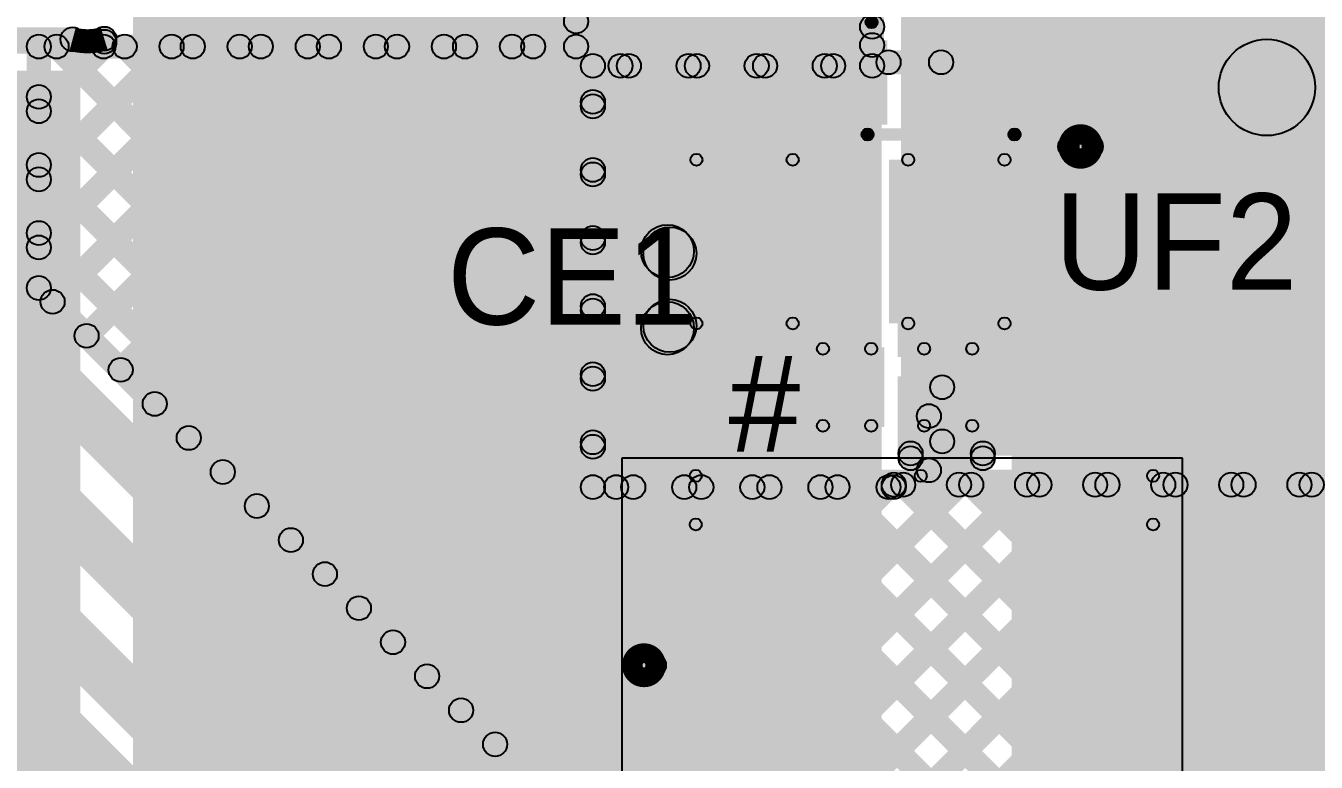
# Model space of a CAD drawing. Header units: millimetres. Extents: x -0.08 to 3.07, y -0.08 to 2.73.
# Drawn here: x 1.48 to 2.016, y 1.147 to 1.453 of the extents above; entities that cross this region are included whole.
import ezdxf

# ---------------------------------------------------------------- set-up
doc = ezdxf.new("R2010")
doc.units = ezdxf.units.MM
doc.header["$MEASUREMENT"] = 0
for name, color, linetype in [('BottomLayer', 5, 'Continuous'), ('BottomPaste', 16, 'Continuous'), ('BottomSolder', 6, 'Continuous'), ('TopLayer', 1, 'Continuous'), ('TopOverlay', 2, 'Continuous'), ('TopPaste', 8, 'Continuous'), ('TopSolder', 216, 'Continuous'), ('ViaHoleLayer', 16, 'Continuous')]:
    doc.layers.add(name, color=color, linetype=linetype)

# ---------------------------------------------------------------- blocks, each defined once
blk = doc.blocks.new('SOT23_5_11')
at = {"layer": 'TopLayer'}
for points in [[(-0.02921, 0.05287), (-0.02921, 0.02587), (-0.06921, 0.02587), (-0.06921, 0.05287)], [(0.06921, 0.05287), (0.06921, 0.02587), (0.02921, 0.02587), (0.02921, 0.05287)], [(-0.02921, 0.0135), (-0.02921, -0.0135), (-0.06921, -0.0135), (-0.06921, 0.0135)], [(-0.02921, -0.02587), (-0.02921, -0.05287), (-0.06921, -0.05287), (-0.06921, -0.02587)], [(0.06921, -0.02587), (0.06921, -0.05287), (0.02921, -0.05287), (0.02921, -0.02587)]]:
    blk.add_hatch(color=1, dxfattribs=at).paths.add_polyline_path(points)
at = {"layer": 'TopOverlay'}
h = blk.add_hatch(color=2, dxfattribs=at)
edge = h.paths.add_edge_path()
edge.add_arc((-0.05924, 0.066), 0.005, 0, 360)
h = blk.add_hatch(color=2, dxfattribs=at)
edge = h.paths.add_edge_path()
edge.add_arc((-0.05076, 0.066), 0.005, 0, 360)
h = blk.add_hatch(color=2, dxfattribs=at)
edge = h.paths.add_edge_path()
edge.add_arc((-0.02756, 0.06102), 0.0025, 0, 360)
for points in [[(0.03346, 0.06352), (0.03346, 0.05852), (-0.02756, 0.05852), (-0.02756, 0.06352)], [(0.02929, 0.01437), (0.03429, 0.01437), (0.03429, -0.01319), (0.02929, -0.01319)], [(0.03346, -0.05852), (0.03346, -0.06352), (-0.03346, -0.06352), (-0.03346, -0.05852)]]:
    blk.add_hatch(color=2, dxfattribs=at).paths.add_polyline_path(points)
h = blk.add_hatch(color=2, dxfattribs=at)
edge = h.paths.add_edge_path()
edge.add_arc((0.03346, 0.06102), 0.0025, 0, 360)
h = blk.add_hatch(color=2, dxfattribs=at)
edge = h.paths.add_edge_path()
edge.add_arc((0.03179, 0.01437), 0.0025, 0, 360)
h = blk.add_hatch(color=2, dxfattribs=at)
edge = h.paths.add_edge_path()
edge.add_arc((0.03179, -0.01319), 0.0025, 0, 360)
h = blk.add_hatch(color=2, dxfattribs=at)
edge = h.paths.add_edge_path()
edge.add_arc((-0.03346, -0.06102), 0.0025, 0, 360)
h = blk.add_hatch(color=2, dxfattribs=at)
edge = h.paths.add_edge_path()
edge.add_arc((0.03346, -0.06102), 0.0025, 0, 360)
at = {"layer": 'TopPaste'}
for points in [[(-0.02921, 0.05287), (-0.02921, 0.02587), (-0.06921, 0.02587), (-0.06921, 0.05287)], [(0.06921, 0.05287), (0.06921, 0.02587), (0.02921, 0.02587), (0.02921, 0.05287)], [(-0.02921, 0.0135), (-0.02921, -0.0135), (-0.06921, -0.0135), (-0.06921, 0.0135)], [(-0.02921, -0.02587), (-0.02921, -0.05287), (-0.06921, -0.05287), (-0.06921, -0.02587)], [(0.06921, -0.02587), (0.06921, -0.05287), (0.02921, -0.05287), (0.02921, -0.02587)]]:
    blk.add_hatch(color=8, dxfattribs=at).paths.add_polyline_path(points)
at = {"layer": 'TopSolder'}
for points in [[(-0.02521, 0.05687), (-0.02521, 0.02187), (-0.07321, 0.02187), (-0.07321, 0.05687)], [(0.07321, 0.05687), (0.07321, 0.02187), (0.02521, 0.02187), (0.02521, 0.05687)], [(-0.02521, 0.0175), (-0.02521, -0.0175), (-0.07321, -0.0175), (-0.07321, 0.0175)], [(-0.02521, -0.02187), (-0.02521, -0.05687), (-0.07321, -0.05687), (-0.07321, -0.02187)], [(0.07321, -0.02187), (0.07321, -0.05687), (0.02521, -0.05687), (0.02521, -0.02187)]]:
    blk.add_hatch(color=216, dxfattribs=at).paths.add_polyline_path(points)
at = {"layer": 'TopOverlay', "const_width": 0.01}
blk.add_lwpolyline([(-0.05076, 0.066, 1), (-0.05924, 0.066, 1)], format="xyb", close=True, dxfattribs=at)
at = {"layer": 'TopOverlay'}
for centre, radius in [((-0.05924, 0.066), 0.005), ((-0.05076, 0.066), 0.005), ((-0.02756, 0.06102), 0.0025), ((0.03346, 0.06102), 0.0025), ((0.03179, 0.01437), 0.0025), ((0.03179, -0.01319), 0.0025), ((-0.03346, -0.06102), 0.0025), ((0.03346, -0.06102), 0.0025)]:
    blk.add_circle(centre, radius, dxfattribs=at)
blk = doc.blocks.new('MS0420_100M_35')
at = {"layer": 'TopLayer'}
for points in [[(-0.10276, 0.04921), (-0.04291, 0.04921), (-0.04291, -0.04921), (-0.10276, -0.04921)], [(0.04291, 0.04921), (0.10276, 0.04921), (0.10276, -0.04921), (0.04291, -0.04921)]]:
    blk.add_hatch(color=1, dxfattribs=at).paths.add_polyline_path(points)
at = {"layer": 'TopOverlay'}
h = blk.add_hatch(color=2, dxfattribs=at)
edge = h.paths.add_edge_path()
edge.add_arc((-0.09528, 0.08268), 0.0025, 0, 360)
h = blk.add_hatch(color=2, dxfattribs=at)
edge = h.paths.add_edge_path()
edge.add_arc((-0.09528, 0.08268), 0.0025, 0, 360)
for points in [[(-0.09278, 0.0625), (-0.09778, 0.0625), (-0.09778, 0.08268), (-0.09278, 0.08268)], [(-0.09528, 0.08018), (-0.09528, 0.08518), (-0.00178, 0.08518), (-0.00178, 0.08018)], [(-0.00178, 0.08018), (-0.00178, 0.08518), (0.09472, 0.08518), (0.09472, 0.08018)], [(0.09722, 0.0625), (0.09222, 0.0625), (0.09222, 0.08268), (0.09722, 0.08268)], [(-0.09278, -0.08268), (-0.09778, -0.08268), (-0.09778, -0.0625), (-0.09278, -0.0625)], [(0.09722, -0.08268), (0.09222, -0.08268), (0.09222, -0.0625), (0.09722, -0.0625)], [(-0.09528, -0.08518), (-0.09528, -0.08018), (-0.00178, -0.08018), (-0.00178, -0.08518)], [(-0.00178, -0.08518), (-0.00178, -0.08018), (0.09472, -0.08018), (0.09472, -0.08518)]]:
    blk.add_hatch(color=2, dxfattribs=at).paths.add_polyline_path(points)
h = blk.add_hatch(color=2, dxfattribs=at)
edge = h.paths.add_edge_path()
edge.add_arc((-0.00178, 0.08268), 0.0025, 0, 360)
h = blk.add_hatch(color=2, dxfattribs=at)
edge = h.paths.add_edge_path()
edge.add_arc((-0.00178, 0.08268), 0.0025, 0, 360)
h = blk.add_hatch(color=2, dxfattribs=at)
edge = h.paths.add_edge_path()
edge.add_arc((0.09472, 0.08268), 0.0025, 0, 360)
h = blk.add_hatch(color=2, dxfattribs=at)
edge = h.paths.add_edge_path()
edge.add_arc((0.09472, 0.08268), 0.0025, 0, 360)
h = blk.add_hatch(color=2, dxfattribs=at)
edge = h.paths.add_edge_path()
edge.add_arc((-0.09528, 0.0625), 0.0025, 0, 360)
h = blk.add_hatch(color=2, dxfattribs=at)
edge = h.paths.add_edge_path()
edge.add_arc((0.09472, 0.0625), 0.0025, 0, 360)
h = blk.add_hatch(color=2, dxfattribs=at)
edge = h.paths.add_edge_path()
edge.add_arc((-0.1209, 0.004), 0.005, 0, 360)
h = blk.add_hatch(color=2, dxfattribs=at)
edge = h.paths.add_edge_path()
edge.add_arc((-0.11266, 0.004), 0.005, 0, 360)
h = blk.add_hatch(color=2, dxfattribs=at)
edge = h.paths.add_edge_path()
edge.add_arc((-0.09528, -0.0625), 0.0025, 0, 360)
h = blk.add_hatch(color=2, dxfattribs=at)
edge = h.paths.add_edge_path()
edge.add_arc((0.09472, -0.0625), 0.0025, 0, 360)
h = blk.add_hatch(color=2, dxfattribs=at)
edge = h.paths.add_edge_path()
edge.add_arc((-0.09528, -0.08268), 0.0025, 0, 360)
h = blk.add_hatch(color=2, dxfattribs=at)
edge = h.paths.add_edge_path()
edge.add_arc((-0.09528, -0.08268), 0.0025, 0, 360)
h = blk.add_hatch(color=2, dxfattribs=at)
edge = h.paths.add_edge_path()
edge.add_arc((-0.00178, -0.08268), 0.0025, 0, 360)
h = blk.add_hatch(color=2, dxfattribs=at)
edge = h.paths.add_edge_path()
edge.add_arc((-0.00178, -0.08268), 0.0025, 0, 360)
h = blk.add_hatch(color=2, dxfattribs=at)
edge = h.paths.add_edge_path()
edge.add_arc((0.09472, -0.08268), 0.0025, 0, 360)
h = blk.add_hatch(color=2, dxfattribs=at)
edge = h.paths.add_edge_path()
edge.add_arc((0.09472, -0.08268), 0.0025, 0, 360)
at = {"layer": 'TopPaste'}
for points in [[(-0.10276, 0.04921), (-0.04291, 0.04921), (-0.04291, -0.04921), (-0.10276, -0.04921)], [(0.04291, 0.04921), (0.10276, 0.04921), (0.10276, -0.04921), (0.04291, -0.04921)]]:
    blk.add_hatch(color=8, dxfattribs=at).paths.add_polyline_path(points)
at = {"layer": 'TopSolder'}
for points in [[(-0.10676, 0.05321), (-0.03891, 0.05321), (-0.03891, -0.05321), (-0.10676, -0.05321)], [(0.03891, 0.05321), (0.10676, 0.05321), (0.10676, -0.05321), (0.03891, -0.05321)]]:
    blk.add_hatch(color=216, dxfattribs=at).paths.add_polyline_path(points)
at = {"layer": 'TopOverlay', "const_width": 0.01}
blk.add_lwpolyline([(-0.11266, 0.004, 1), (-0.1209, 0.004, 1)], format="xyb", close=True, dxfattribs=at)
at = {"layer": 'TopOverlay'}
for centre, radius in [((-0.09528, 0.08268), 0.0025), ((-0.09528, 0.08268), 0.0025), ((-0.00178, 0.08268), 0.0025), ((-0.00178, 0.08268), 0.0025), ((0.09472, 0.08268), 0.0025), ((0.09472, 0.08268), 0.0025), ((-0.09528, 0.0625), 0.0025), ((0.09472, 0.0625), 0.0025), ((-0.1209, 0.004), 0.005), ((-0.11266, 0.004), 0.005), ((-0.09528, -0.0625), 0.0025), ((0.09472, -0.0625), 0.0025), ((-0.09528, -0.08268), 0.0025), ((-0.09528, -0.08268), 0.0025), ((-0.00178, -0.08268), 0.0025), ((-0.00178, -0.08268), 0.0025), ((0.09472, -0.08268), 0.0025), ((0.09472, -0.08268), 0.0025)]:
    blk.add_circle(centre, radius, dxfattribs=at)
blk = doc.blocks.new('C___0402_B_104')
at = {"layer": 'BottomLayer'}
for points in [[(-0.0095, 0.0125), (-0.0095, -0.0125), (-0.0275, -0.0125), (-0.0275, 0.0125)], [(0.0275, 0.0125), (0.0275, -0.0125), (0.0095, -0.0125), (0.0095, 0.0125)]]:
    blk.add_hatch(color=5, dxfattribs=at).paths.add_polyline_path(points)
at = {"layer": 'BottomPaste'}
for points in [[(-0.0095, 0.0125), (-0.0095, -0.0125), (-0.0275, -0.0125), (-0.0275, 0.0125)], [(0.0275, 0.0125), (0.0275, -0.0125), (0.0095, -0.0125), (0.0095, 0.0125)]]:
    blk.add_hatch(color=16, dxfattribs=at).paths.add_polyline_path(points)
at = {"layer": 'BottomSolder'}
for points in [[(-0.0055, 0.0165), (-0.0055, -0.0165), (-0.0315, -0.0165), (-0.0315, 0.0165)], [(0.0315, 0.0165), (0.0315, -0.0165), (0.0055, -0.0165), (0.0055, 0.0165)]]:
    blk.add_hatch(color=6, dxfattribs=at).paths.add_polyline_path(points)
blk = doc.blocks.new('C___0402_105')
at = {"layer": 'TopLayer'}
for points in [[(-0.0275, -0.0125), (-0.0275, 0.0125), (-0.0095, 0.0125), (-0.0095, -0.0125)], [(0.0095, -0.0125), (0.0095, 0.0125), (0.0275, 0.0125), (0.0275, -0.0125)]]:
    blk.add_hatch(color=1, dxfattribs=at).paths.add_polyline_path(points)
at = {"layer": 'TopOverlay'}
h = blk.add_hatch(color=2, dxfattribs=at)
edge = h.paths.add_edge_path()
edge.add_arc((-0.031, 0.016), 0.0025, 0, 360)
h = blk.add_hatch(color=2, dxfattribs=at)
edge = h.paths.add_edge_path()
edge.add_arc((-0.031, 0.016), 0.0025, 0, 360)
for points in [[(-0.031, 0.0135), (-0.031, 0.0185), (-0.011, 0.0185), (-0.011, 0.0135)], [(0.011, 0.0135), (0.011, 0.0185), (0.031, 0.0185), (0.031, 0.0135)], [(-0.0285, -0.016), (-0.0335, -0.016), (-0.0335, 0.016), (-0.0285, 0.016)], [(0.0335, -0.016), (0.0285, -0.016), (0.0285, 0.016), (0.0335, 0.016)], [(-0.031, -0.0185), (-0.031, -0.0135), (-0.011, -0.0135), (-0.011, -0.0185)], [(0.011, -0.0185), (0.011, -0.0135), (0.031, -0.0135), (0.031, -0.0185)]]:
    blk.add_hatch(color=2, dxfattribs=at).paths.add_polyline_path(points)
h = blk.add_hatch(color=2, dxfattribs=at)
edge = h.paths.add_edge_path()
edge.add_arc((-0.011, 0.016), 0.0025, 0, 360)
h = blk.add_hatch(color=2, dxfattribs=at)
edge = h.paths.add_edge_path()
edge.add_arc((0.011, 0.016), 0.0025, 0, 360)
h = blk.add_hatch(color=2, dxfattribs=at)
edge = h.paths.add_edge_path()
edge.add_arc((0.031, 0.016), 0.0025, 0, 360)
h = blk.add_hatch(color=2, dxfattribs=at)
edge = h.paths.add_edge_path()
edge.add_arc((0.031, 0.016), 0.0025, 0, 360)
h = blk.add_hatch(color=2, dxfattribs=at)
edge = h.paths.add_edge_path()
edge.add_arc((-0.031, -0.016), 0.0025, 0, 360)
h = blk.add_hatch(color=2, dxfattribs=at)
edge = h.paths.add_edge_path()
edge.add_arc((-0.031, -0.016), 0.0025, 0, 360)
h = blk.add_hatch(color=2, dxfattribs=at)
edge = h.paths.add_edge_path()
edge.add_arc((-0.011, -0.016), 0.0025, 0, 360)
h = blk.add_hatch(color=2, dxfattribs=at)
edge = h.paths.add_edge_path()
edge.add_arc((0.011, -0.016), 0.0025, 0, 360)
h = blk.add_hatch(color=2, dxfattribs=at)
edge = h.paths.add_edge_path()
edge.add_arc((0.031, -0.016), 0.0025, 0, 360)
h = blk.add_hatch(color=2, dxfattribs=at)
edge = h.paths.add_edge_path()
edge.add_arc((0.031, -0.016), 0.0025, 0, 360)
at = {"layer": 'TopPaste'}
for points in [[(-0.0275, -0.0125), (-0.0275, 0.0125), (-0.0095, 0.0125), (-0.0095, -0.0125)], [(0.0095, -0.0125), (0.0095, 0.0125), (0.0275, 0.0125), (0.0275, -0.0125)]]:
    blk.add_hatch(color=8, dxfattribs=at).paths.add_polyline_path(points)
at = {"layer": 'TopSolder'}
for points in [[(-0.0315, -0.0165), (-0.0315, 0.0165), (-0.0055, 0.0165), (-0.0055, -0.0165)], [(0.0055, -0.0165), (0.0055, 0.0165), (0.0315, 0.0165), (0.0315, -0.0165)]]:
    blk.add_hatch(color=216, dxfattribs=at).paths.add_polyline_path(points)
at = {"layer": 'TopOverlay'}
for centre in [(-0.031, 0.016), (-0.031, 0.016), (-0.011, 0.016), (0.011, 0.016), (0.031, 0.016), (0.031, 0.016), (-0.031, -0.016), (-0.031, -0.016), (-0.011, -0.016), (0.011, -0.016), (0.031, -0.016), (0.031, -0.016)]:
    blk.add_circle(centre, 0.0025, dxfattribs=at)
blk = doc.blocks.new('C__0805_107')
at = {"layer": 'TopLayer'}
for points in [[(-0.06, 0.03), (-0.02, 0.03), (-0.02, -0.03), (-0.06, -0.03)], [(0.02, 0.03), (0.06, 0.03), (0.06, -0.03), (0.02, -0.03)]]:
    blk.add_hatch(color=1, dxfattribs=at).paths.add_polyline_path(points)
at = {"layer": 'TopOverlay'}
h = blk.add_hatch(color=2, dxfattribs=at)
edge = h.paths.add_edge_path()
edge.add_arc((-0.064, 0.034), 0.0025, 0, 360)
h = blk.add_hatch(color=2, dxfattribs=at)
edge = h.paths.add_edge_path()
edge.add_arc((-0.064, 0.034), 0.0025, 0, 360)
for points in [[(-0.0615, -0.034), (-0.0665, -0.034), (-0.0665, 0.034), (-0.0615, 0.034)], [(-0.064, 0.0315), (-0.064, 0.0365), (-0.024, 0.0365), (-0.024, 0.0315)], [(0.024, 0.0315), (0.024, 0.0365), (0.064, 0.0365), (0.064, 0.0315)], [(0.0665, -0.034), (0.0615, -0.034), (0.0615, 0.034), (0.0665, 0.034)], [(-0.064, -0.0365), (-0.064, -0.0315), (-0.024, -0.0315), (-0.024, -0.0365)], [(0.024, -0.0365), (0.024, -0.0315), (0.064, -0.0315), (0.064, -0.0365)]]:
    blk.add_hatch(color=2, dxfattribs=at).paths.add_polyline_path(points)
h = blk.add_hatch(color=2, dxfattribs=at)
edge = h.paths.add_edge_path()
edge.add_arc((-0.024, 0.034), 0.0025, 0, 360)
h = blk.add_hatch(color=2, dxfattribs=at)
edge = h.paths.add_edge_path()
edge.add_arc((0.024, 0.034), 0.0025, 0, 360)
h = blk.add_hatch(color=2, dxfattribs=at)
edge = h.paths.add_edge_path()
edge.add_arc((0.064, 0.034), 0.0025, 0, 360)
h = blk.add_hatch(color=2, dxfattribs=at)
edge = h.paths.add_edge_path()
edge.add_arc((0.064, 0.034), 0.0025, 0, 360)
h = blk.add_hatch(color=2, dxfattribs=at)
edge = h.paths.add_edge_path()
edge.add_arc((-0.064, -0.034), 0.0025, 0, 360)
h = blk.add_hatch(color=2, dxfattribs=at)
edge = h.paths.add_edge_path()
edge.add_arc((-0.064, -0.034), 0.0025, 0, 360)
h = blk.add_hatch(color=2, dxfattribs=at)
edge = h.paths.add_edge_path()
edge.add_arc((-0.024, -0.034), 0.0025, 0, 360)
h = blk.add_hatch(color=2, dxfattribs=at)
edge = h.paths.add_edge_path()
edge.add_arc((0.024, -0.034), 0.0025, 0, 360)
h = blk.add_hatch(color=2, dxfattribs=at)
edge = h.paths.add_edge_path()
edge.add_arc((0.064, -0.034), 0.0025, 0, 360)
h = blk.add_hatch(color=2, dxfattribs=at)
edge = h.paths.add_edge_path()
edge.add_arc((0.064, -0.034), 0.0025, 0, 360)
at = {"layer": 'TopPaste'}
for points in [[(-0.06, 0.03), (-0.02, 0.03), (-0.02, -0.03), (-0.06, -0.03)], [(0.02, 0.03), (0.06, 0.03), (0.06, -0.03), (0.02, -0.03)]]:
    blk.add_hatch(color=8, dxfattribs=at).paths.add_polyline_path(points)
at = {"layer": 'TopSolder'}
for points in [[(-0.064, 0.034), (-0.016, 0.034), (-0.016, -0.034), (-0.064, -0.034)], [(0.016, 0.034), (0.064, 0.034), (0.064, -0.034), (0.016, -0.034)]]:
    blk.add_hatch(color=216, dxfattribs=at).paths.add_polyline_path(points)
at = {"layer": 'TopOverlay'}
for centre in [(-0.064, 0.034), (-0.064, 0.034), (-0.024, 0.034), (0.024, 0.034), (0.064, 0.034), (0.064, 0.034), (-0.064, -0.034), (-0.064, -0.034), (-0.024, -0.034), (0.024, -0.034), (0.064, -0.034), (0.064, -0.034)]:
    blk.add_circle(centre, 0.0025, dxfattribs=at)
blk = doc.blocks.new('C__0805_B_110')
at = {"layer": 'BottomLayer'}
for points in [[(-0.06, 0.03), (-0.02, 0.03), (-0.02, -0.03), (-0.06, -0.03)], [(0.02, 0.03), (0.06, 0.03), (0.06, -0.03), (0.02, -0.03)]]:
    blk.add_hatch(color=5, dxfattribs=at).paths.add_polyline_path(points)
at = {"layer": 'BottomPaste'}
for points in [[(-0.06, 0.03), (-0.02, 0.03), (-0.02, -0.03), (-0.06, -0.03)], [(0.02, 0.03), (0.06, 0.03), (0.06, -0.03), (0.02, -0.03)]]:
    blk.add_hatch(color=16, dxfattribs=at).paths.add_polyline_path(points)
at = {"layer": 'BottomSolder'}
for points in [[(-0.064, 0.034), (-0.016, 0.034), (-0.016, -0.034), (-0.064, -0.034)], [(0.016, 0.034), (0.064, 0.034), (0.064, -0.034), (0.016, -0.034)]]:
    blk.add_hatch(color=6, dxfattribs=at).paths.add_polyline_path(points)
blk = doc.blocks.new('C___0402_B_117')
at = {"layer": 'BottomLayer'}
for points in [[(-0.0095, 0.0125), (-0.0095, -0.0125), (-0.0275, -0.0125), (-0.0275, 0.0125)], [(0.0275, 0.0125), (0.0275, -0.0125), (0.0095, -0.0125), (0.0095, 0.0125)]]:
    blk.add_hatch(color=5, dxfattribs=at).paths.add_polyline_path(points)
at = {"layer": 'BottomPaste'}
for points in [[(-0.0095, 0.0125), (-0.0095, -0.0125), (-0.0275, -0.0125), (-0.0275, 0.0125)], [(0.0275, 0.0125), (0.0275, -0.0125), (0.0095, -0.0125), (0.0095, 0.0125)]]:
    blk.add_hatch(color=16, dxfattribs=at).paths.add_polyline_path(points)
at = {"layer": 'BottomSolder'}
for points in [[(-0.0055, 0.0165), (-0.0055, -0.0165), (-0.0315, -0.0165), (-0.0315, 0.0165)], [(0.0315, 0.0165), (0.0315, -0.0165), (0.0055, -0.0165), (0.0055, 0.0165)]]:
    blk.add_hatch(color=6, dxfattribs=at).paths.add_polyline_path(points)

msp = doc.modelspace()

# ---------------------------------------------------------------- hatches: boundary and pattern name
at = {"layer": 'BottomLayer'}
for points in [[(2.148, 1.682), (1.844, 1.682), (1.844, 1.274), (2.148, 1.274)], [(1.714, 1.444), (1.704, 1.444), (1.704, 1.546), (1.714, 1.546)], [(1.55164, 1.27789), (1.54457, 1.28496), (1.74714, 1.48753), (1.75421, 1.48046)], [(1.70546, 1.47922), (1.71254, 1.48629), (1.75929, 1.43954), (1.75222, 1.43246)], [(1.7345, 1.43246), (1.72742, 1.43954), (1.77542, 1.48753), (1.78249, 1.48046)], [(1.7333, 1.47967), (1.74037, 1.48674), (1.78757, 1.43954), (1.7805, 1.43246)], [(1.76079, 1.48046), (1.76786, 1.48753), (1.81586, 1.43954), (1.80879, 1.43246)], [(1.76278, 1.43246), (1.75571, 1.43954), (1.7997, 1.48353), (1.80677, 1.47646)], [(1.79106, 1.43246), (1.78399, 1.43954), (1.82798, 1.48353), (1.83506, 1.47646)], [(1.79308, 1.47646), (1.80015, 1.48353), (1.83554, 1.44814), (1.82846, 1.44107)], [(1.837, 1.436), (1.827, 1.436), (1.827, 1.47999), (1.837, 1.47999)], [(2.016, 1.427), (1.976, 1.427), (1.976, 1.478), (2.016, 1.478)], [(1.70546, 1.45093), (1.71254, 1.458), (1.731, 1.43954), (1.72393, 1.43246)], [(1.81935, 1.43246), (1.81228, 1.43954), (1.82846, 1.45572), (1.83554, 1.44865)], [(1.48935, 1.41359), (1.48228, 1.42066), (1.50915, 1.44754), (1.51622, 1.44046)], [(1.48935, 1.38531), (1.48228, 1.39238), (1.53743, 1.44754), (1.54451, 1.44046)], [(1.48935, 1.35702), (1.48228, 1.36409), (1.56572, 1.44754), (1.57279, 1.44046)], [(1.48581, 1.439), (1.48581, 1.449), (1.709, 1.449), (1.709, 1.439)], [(1.49507, 1.33446), (1.488, 1.34153), (1.594, 1.44754), (1.60107, 1.44046)], [(1.48966, 1.44046), (1.49673, 1.44754), (1.96251, 0.98176), (1.95544, 0.97468)], [(1.50921, 1.32032), (1.50214, 1.32739), (1.62229, 1.44754), (1.62936, 1.44046)], [(1.52335, 1.30617), (1.51628, 1.31325), (1.65057, 1.44754), (1.65764, 1.44046)], [(1.51795, 1.44046), (1.52502, 1.44754), (1.99002, 0.98254), (1.98295, 0.97546)], [(1.53749, 1.29203), (1.53042, 1.2991), (1.67886, 1.44754), (1.68593, 1.44046)], [(1.54623, 1.44046), (1.5533, 1.44754), (1.71954, 1.2813), (1.71246, 1.27423)], [(1.57451, 1.44046), (1.58158, 1.44754), (1.71954, 1.30958), (1.71246, 1.30251)], [(1.6028, 1.44046), (1.60987, 1.44754), (1.71954, 1.33787), (1.71246, 1.3308)], [(1.63108, 1.44046), (1.63815, 1.44754), (1.71954, 1.36615), (1.71246, 1.35908)], [(1.65936, 1.44046), (1.66644, 1.44754), (1.71954, 1.39444), (1.71246, 1.38736)], [(1.68765, 1.44046), (1.69472, 1.44754), (1.71954, 1.42272), (1.71246, 1.41565)], [(1.49081, 1.34372), (1.48081, 1.34372), (1.48081, 1.444), (1.49081, 1.444)], [(1.83883, 1.43247), (1.83883, 1.44247), (1.86064, 1.44247), (1.86064, 1.43247)], [(1.716, 1.431), (1.716, 1.441), (1.832, 1.441), (1.832, 1.431)], [(1.98186, 1.41286), (2.01014, 1.44114), (2.14214, 1.30914), (2.11386, 1.28086)], [(1.721, 1.261), (1.711, 1.261), (1.711, 1.436), (1.721, 1.436)], [(1.48228, 1.41957), (1.48935, 1.42664), (1.94486, 0.97112), (1.93779, 0.96405)], [(1.56578, 1.26375), (1.55871, 1.27082), (1.71246, 1.42458), (1.71954, 1.4175)], [(1.728, 1.273), (1.829, 1.273), (1.829, 1.424), (1.728, 1.424)], [(1.48228, 1.39128), (1.48935, 1.39835), (1.93072, 0.95698), (1.92365, 0.94991)], [(1.57992, 1.24961), (1.57285, 1.25668), (1.71246, 1.39629), (1.71954, 1.38922)], [(1.25686, 1.35686), (1.28514, 1.38514), (1.56314, 1.10714), (1.53486, 1.07886)], [(1.48228, 1.363), (1.48935, 1.37007), (1.91658, 0.94284), (1.90951, 0.93576)], [(1.59406, 1.23546), (1.58699, 1.24253), (1.71246, 1.36801), (1.71954, 1.36094)], [(1.73922, 1.35122), (1.75478, 1.36678), (1.75578, 1.36578), (1.74022, 1.35022)], [(1.48228, 1.34018), (1.48935, 1.34725), (1.81944, 1.01716), (1.81237, 1.01008)], [(1.45503, 1.32641), (1.47059, 1.34197), (1.81178, 1.00078), (1.79622, 0.98522)], [(1.60821, 1.22132), (1.60113, 1.22839), (1.71246, 1.33972), (1.71954, 1.33265)], [(1.75478, 1.31922), (1.73922, 1.33478), (1.74022, 1.33578), (1.75578, 1.32022)], [(1.42603, 1.30541), (1.44159, 1.32097), (1.81178, 0.95078), (1.79622, 0.93522)], [(1.38322, 1.29822), (1.39878, 1.31378), (1.80897, 0.90359), (1.79341, 0.88803)], [(1.62235, 1.20718), (1.61528, 1.21425), (1.71246, 1.31144), (1.71954, 1.30437)], [(1.86059, 1.26799), (1.85059, 1.26799), (1.85059, 1.29049), (1.86059, 1.29049)], [(1.63649, 1.19304), (1.62942, 1.20011), (1.71246, 1.28315), (1.71954, 1.27608)], [(1.72134, 1.10818), (1.71427, 1.11526), (1.86455, 1.26554), (1.87162, 1.25846)], [(1.716, 1.256), (1.716, 1.266), (1.841, 1.266), (1.841, 1.256)], [(1.73548, 1.09404), (1.72841, 1.10111), (1.89284, 1.26554), (1.89991, 1.25846)], [(1.74963, 1.0799), (1.74256, 1.08697), (1.92112, 1.26554), (1.92819, 1.25846)], [(1.76377, 1.06576), (1.7567, 1.07283), (1.9494, 1.26554), (1.95648, 1.25846)], [(1.77791, 1.05162), (1.77084, 1.05869), (1.97769, 1.26554), (1.98476, 1.25846)], [(1.79205, 1.03747), (1.78498, 1.04454), (2.00597, 1.26554), (2.01304, 1.25846)], [(1.8062, 1.02333), (1.79912, 1.0304), (2.03426, 1.26554), (2.04133, 1.25846)], [(1.82055, 1.0094), (1.81348, 1.01647), (2.06254, 1.26554), (2.06961, 1.25846)], [(1.82419, 0.95648), (1.81712, 0.96355), (2.11911, 1.26554), (2.12618, 1.25846)], [(1.83123, 0.9918), (1.82416, 0.99887), (2.09083, 1.26554), (2.0979, 1.25846)], [(1.841, 1.257), (1.841, 1.267), (2.128, 1.267), (2.128, 1.257)], [(1.84136, 1.25846), (1.84844, 1.26554), (2.13144, 0.98254), (2.12436, 0.97546)], [(1.86965, 1.25846), (1.87672, 1.26554), (2.15972, 0.98254), (2.15265, 0.97546)], [(1.89793, 1.25846), (1.905, 1.26554), (2.188, 0.98254), (2.18093, 0.97546)], [(1.92622, 1.25846), (1.93329, 1.26554), (2.21629, 0.98254), (2.20922, 0.97546)], [(1.9545, 1.25846), (1.96157, 1.26554), (2.24934, 0.97777), (2.24227, 0.9707)], [(1.98279, 1.25846), (1.98986, 1.26554), (2.29954, 0.95586), (2.29246, 0.94879)], [(2.01107, 1.25846), (2.01814, 1.26554), (2.29954, 0.98414), (2.29246, 0.97707)], [(1.65063, 1.17889), (1.64356, 1.18597), (1.72213, 1.26454), (1.7292, 1.25746)], [(1.66477, 1.16475), (1.6577, 1.17182), (1.75041, 1.26454), (1.75749, 1.25746)], [(1.67892, 1.15061), (1.67185, 1.15768), (1.7787, 1.26454), (1.78577, 1.25746)], [(1.69306, 1.13647), (1.68599, 1.14354), (1.80698, 1.26454), (1.81405, 1.25746)], [(1.7072, 1.12233), (1.70013, 1.1294), (1.83527, 1.26454), (1.84234, 1.25746)], [(1.72923, 1.25746), (1.7363, 1.26454), (2.0183, 0.98254), (2.01123, 0.97546)], [(1.75751, 1.25746), (1.76458, 1.26454), (2.04658, 0.98254), (2.03951, 0.97546)], [(1.7858, 1.25746), (1.79287, 1.26454), (2.07487, 0.98254), (2.0678, 0.97546)], [(1.81408, 1.25746), (1.82115, 1.26454), (2.10315, 0.98254), (2.09608, 0.97546)]]:
    msp.add_hatch(color=5, dxfattribs=at).paths.add_polyline_path(points)
h = msp.add_hatch(color=5, dxfattribs=at)
edge = h.paths.add_edge_path()
edge.add_arc((1.709, 1.45447), 0.005, 0, 360)
h = msp.add_hatch(color=5, dxfattribs=at)
edge = h.paths.add_edge_path()
edge.add_arc((1.832, 1.45219), 0.005, 0, 360)
h = msp.add_hatch(color=5, dxfattribs=at)
edge = h.paths.add_edge_path()
edge.add_arc((1.48581, 1.444), 0.005, 0, 360)
h = msp.add_hatch(color=5, dxfattribs=at)
edge = h.paths.add_edge_path()
edge.add_arc((1.48581, 1.444), 0.005, 0, 360)
h = msp.add_hatch(color=5, dxfattribs=at)
edge = h.paths.add_edge_path()
edge.add_arc((1.4932, 1.444), 0.005, 0, 360)
h = msp.add_hatch(color=5, dxfattribs=at)
edge = h.paths.add_edge_path()
edge.add_arc((1.51269, 1.444), 0.005, 0, 360)
h = msp.add_hatch(color=5, dxfattribs=at)
edge = h.paths.add_edge_path()
edge.add_arc((1.52148, 1.444), 0.005, 0, 360)
h = msp.add_hatch(color=5, dxfattribs=at)
edge = h.paths.add_edge_path()
edge.add_arc((1.54097, 1.444), 0.005, 0, 360)
h = msp.add_hatch(color=5, dxfattribs=at)
edge = h.paths.add_edge_path()
edge.add_arc((1.54977, 1.444), 0.005, 0, 360)
h = msp.add_hatch(color=5, dxfattribs=at)
edge = h.paths.add_edge_path()
edge.add_arc((1.56925, 1.444), 0.005, 0, 360)
h = msp.add_hatch(color=5, dxfattribs=at)
edge = h.paths.add_edge_path()
edge.add_arc((1.57805, 1.444), 0.005, 0, 360)
h = msp.add_hatch(color=5, dxfattribs=at)
edge = h.paths.add_edge_path()
edge.add_arc((1.59754, 1.444), 0.005, 0, 360)
h = msp.add_hatch(color=5, dxfattribs=at)
edge = h.paths.add_edge_path()
edge.add_arc((1.60633, 1.444), 0.005, 0, 360)
h = msp.add_hatch(color=5, dxfattribs=at)
edge = h.paths.add_edge_path()
edge.add_arc((1.62582, 1.444), 0.005, 0, 360)
h = msp.add_hatch(color=5, dxfattribs=at)
edge = h.paths.add_edge_path()
edge.add_arc((1.63462, 1.444), 0.005, 0, 360)
h = msp.add_hatch(color=5, dxfattribs=at)
edge = h.paths.add_edge_path()
edge.add_arc((1.65411, 1.444), 0.005, 0, 360)
h = msp.add_hatch(color=5, dxfattribs=at)
edge = h.paths.add_edge_path()
edge.add_arc((1.6629, 1.444), 0.005, 0, 360)
h = msp.add_hatch(color=5, dxfattribs=at)
edge = h.paths.add_edge_path()
edge.add_arc((1.68239, 1.444), 0.005, 0, 360)
h = msp.add_hatch(color=5, dxfattribs=at)
edge = h.paths.add_edge_path()
edge.add_arc((1.69118, 1.444), 0.005, 0, 360)
h = msp.add_hatch(color=5, dxfattribs=at)
edge = h.paths.add_edge_path()
edge.add_arc((1.709, 1.444), 0.005, 0, 360)
h = msp.add_hatch(color=5, dxfattribs=at)
edge = h.paths.add_edge_path()
edge.add_arc((1.709, 1.444), 0.005, 0, 360)
h = msp.add_hatch(color=5, dxfattribs=at)
edge = h.paths.add_edge_path()
edge.add_arc((1.832, 1.44461), 0.005, 0, 360)
h = msp.add_hatch(color=5, dxfattribs=at)
edge = h.paths.add_edge_path()
edge.add_arc((1.86064, 1.43747), 0.01181, 0, 360)
h = msp.add_hatch(color=5, dxfattribs=at)
edge = h.paths.add_edge_path()
edge.add_arc((1.83883, 1.43747), 0.005, 0, 360)
h = msp.add_hatch(color=5, dxfattribs=at)
edge = h.paths.add_edge_path()
edge.add_arc((1.86064, 1.43747), 0.005, 0, 360)
h = msp.add_hatch(color=5, dxfattribs=at)
edge = h.paths.add_edge_path()
edge.add_arc((1.996, 1.427), 0.02, 0, 360)
h = msp.add_hatch(color=5, dxfattribs=at)
edge = h.paths.add_edge_path()
edge.add_arc((1.996, 1.427), 0.02, 0, 360)
h = msp.add_hatch(color=5, dxfattribs=at)
edge = h.paths.add_edge_path()
edge.add_arc((1.716, 1.436), 0.005, 0, 360)
h = msp.add_hatch(color=5, dxfattribs=at)
edge = h.paths.add_edge_path()
edge.add_arc((1.716, 1.436), 0.005, 0, 360)
h = msp.add_hatch(color=5, dxfattribs=at)
edge = h.paths.add_edge_path()
edge.add_arc((1.72747, 1.436), 0.005, 0, 360)
h = msp.add_hatch(color=5, dxfattribs=at)
edge = h.paths.add_edge_path()
edge.add_arc((1.73096, 1.436), 0.005, 0, 360)
h = msp.add_hatch(color=5, dxfattribs=at)
edge = h.paths.add_edge_path()
edge.add_arc((1.75575, 1.436), 0.005, 0, 360)
h = msp.add_hatch(color=5, dxfattribs=at)
edge = h.paths.add_edge_path()
edge.add_arc((1.75924, 1.436), 0.005, 0, 360)
h = msp.add_hatch(color=5, dxfattribs=at)
edge = h.paths.add_edge_path()
edge.add_arc((1.78404, 1.436), 0.005, 0, 360)
h = msp.add_hatch(color=5, dxfattribs=at)
edge = h.paths.add_edge_path()
edge.add_arc((1.78753, 1.436), 0.005, 0, 360)
h = msp.add_hatch(color=5, dxfattribs=at)
edge = h.paths.add_edge_path()
edge.add_arc((1.81232, 1.436), 0.005, 0, 360)
h = msp.add_hatch(color=5, dxfattribs=at)
edge = h.paths.add_edge_path()
edge.add_arc((1.81581, 1.436), 0.005, 0, 360)
h = msp.add_hatch(color=5, dxfattribs=at)
edge = h.paths.add_edge_path()
edge.add_arc((1.832, 1.436), 0.005, 0, 360)
h = msp.add_hatch(color=5, dxfattribs=at)
edge = h.paths.add_edge_path()
edge.add_arc((1.832, 1.436), 0.005, 0, 360)
h = msp.add_hatch(color=5, dxfattribs=at)
edge = h.paths.add_edge_path()
edge.add_arc((1.48581, 1.4231), 0.005, 0, 360)
h = msp.add_hatch(color=5, dxfattribs=at)
edge = h.paths.add_edge_path()
edge.add_arc((1.716, 1.42104), 0.005, 0, 360)
h = msp.add_hatch(color=5, dxfattribs=at)
edge = h.paths.add_edge_path()
edge.add_arc((1.48581, 1.41713), 0.005, 0, 360)
h = msp.add_hatch(color=5, dxfattribs=at)
edge = h.paths.add_edge_path()
edge.add_arc((1.716, 1.41918), 0.005, 0, 360)
h = msp.add_hatch(color=5, dxfattribs=at)
edge = h.paths.add_edge_path()
edge.add_arc((1.86064, 1.40747), 0.01181, 0, 360)
h = msp.add_hatch(color=5, dxfattribs=at)
edge = h.paths.add_edge_path()
edge.add_arc((1.48581, 1.39482), 0.005, 0, 360)
h = msp.add_hatch(color=5, dxfattribs=at)
edge = h.paths.add_edge_path()
edge.add_arc((1.48581, 1.38884), 0.005, 0, 360)
h = msp.add_hatch(color=5, dxfattribs=at)
edge = h.paths.add_edge_path()
edge.add_arc((1.716, 1.39276), 0.005, 0, 360)
h = msp.add_hatch(color=5, dxfattribs=at)
edge = h.paths.add_edge_path()
edge.add_arc((1.716, 1.3909), 0.005, 0, 360)
h = msp.add_hatch(color=5, dxfattribs=at)
edge = h.paths.add_edge_path()
edge.add_arc((1.747, 1.387), 0.01181, 0, 360)
h = msp.add_hatch(color=5, dxfattribs=at)
edge = h.paths.add_edge_path()
edge.add_arc((1.48581, 1.36653), 0.005, 0, 360)
h = msp.add_hatch(color=5, dxfattribs=at)
edge = h.paths.add_edge_path()
edge.add_arc((1.716, 1.36447), 0.005, 0, 360)
h = msp.add_hatch(color=5, dxfattribs=at)
edge = h.paths.add_edge_path()
edge.add_arc((1.716, 1.36262), 0.005, 0, 360)
h = msp.add_hatch(color=5, dxfattribs=at)
edge = h.paths.add_edge_path()
edge.add_arc((1.747, 1.357), 0.01181, 0, 360)
h = msp.add_hatch(color=5, dxfattribs=at)
edge = h.paths.add_edge_path()
edge.add_arc((1.747, 1.359), 0.011, 0, 360)
h = msp.add_hatch(color=5, dxfattribs=at)
edge = h.paths.add_edge_path()
edge.add_arc((1.748, 1.358), 0.011, 0, 360)
h = msp.add_hatch(color=5, dxfattribs=at)
edge = h.paths.add_edge_path()
edge.add_arc((1.48581, 1.36056), 0.005, 0, 360)
h = msp.add_hatch(color=5, dxfattribs=at)
edge = h.paths.add_edge_path()
edge.add_arc((1.48581, 1.34372), 0.005, 0, 360)
h = msp.add_hatch(color=5, dxfattribs=at)
edge = h.paths.add_edge_path()
edge.add_arc((1.48581, 1.34372), 0.005, 0, 360)
h = msp.add_hatch(color=5, dxfattribs=at)
edge = h.paths.add_edge_path()
edge.add_arc((1.49153, 1.33799), 0.005, 0, 360)
h = msp.add_hatch(color=5, dxfattribs=at)
edge = h.paths.add_edge_path()
edge.add_arc((1.716, 1.33619), 0.005, 0, 360)
h = msp.add_hatch(color=5, dxfattribs=at)
edge = h.paths.add_edge_path()
edge.add_arc((1.716, 1.33433), 0.005, 0, 360)
h = msp.add_hatch(color=5, dxfattribs=at)
edge = h.paths.add_edge_path()
edge.add_arc((1.747, 1.327), 0.01181, 0, 360)
h = msp.add_hatch(color=5, dxfattribs=at)
edge = h.paths.add_edge_path()
edge.add_arc((1.747, 1.327), 0.011, 0, 360)
h = msp.add_hatch(color=5, dxfattribs=at)
edge = h.paths.add_edge_path()
edge.add_arc((1.748, 1.328), 0.011, 0, 360)
h = msp.add_hatch(color=5, dxfattribs=at)
edge = h.paths.add_edge_path()
edge.add_arc((1.50567, 1.32385), 0.005, 0, 360)
h = msp.add_hatch(color=5, dxfattribs=at)
edge = h.paths.add_edge_path()
edge.add_arc((1.51982, 1.30971), 0.005, 0, 360)
h = msp.add_hatch(color=5, dxfattribs=at)
edge = h.paths.add_edge_path()
edge.add_arc((1.716, 1.3079), 0.005, 0, 360)
h = msp.add_hatch(color=5, dxfattribs=at)
edge = h.paths.add_edge_path()
edge.add_arc((1.716, 1.30605), 0.005, 0, 360)
h = msp.add_hatch(color=5, dxfattribs=at)
edge = h.paths.add_edge_path()
edge.add_arc((1.53396, 1.29557), 0.005, 0, 360)
h = msp.add_hatch(color=5, dxfattribs=at)
edge = h.paths.add_edge_path()
edge.add_arc((1.85559, 1.29049), 0.005, 0, 360)
h = msp.add_hatch(color=5, dxfattribs=at)
edge = h.paths.add_edge_path()
edge.add_arc((1.5481, 1.28143), 0.005, 0, 360)
h = msp.add_hatch(color=5, dxfattribs=at)
edge = h.paths.add_edge_path()
edge.add_arc((1.716, 1.27962), 0.005, 0, 360)
h = msp.add_hatch(color=5, dxfattribs=at)
edge = h.paths.add_edge_path()
edge.add_arc((1.716, 1.27777), 0.005, 0, 360)
h = msp.add_hatch(color=5, dxfattribs=at)
edge = h.paths.add_edge_path()
edge.add_arc((1.56224, 1.26728), 0.005, 0, 360)
h = msp.add_hatch(color=5, dxfattribs=at)
edge = h.paths.add_edge_path()
edge.add_arc((1.85559, 1.26799), 0.005, 0, 360)
h = msp.add_hatch(color=5, dxfattribs=at)
edge = h.paths.add_edge_path()
edge.add_arc((1.716, 1.261), 0.005, 0, 360)
h = msp.add_hatch(color=5, dxfattribs=at)
edge = h.paths.add_edge_path()
edge.add_arc((1.716, 1.261), 0.005, 0, 360)
h = msp.add_hatch(color=5, dxfattribs=at)
edge = h.paths.add_edge_path()
edge.add_arc((1.72567, 1.261), 0.005, 0, 360)
h = msp.add_hatch(color=5, dxfattribs=at)
edge = h.paths.add_edge_path()
edge.add_arc((1.73277, 1.261), 0.005, 0, 360)
h = msp.add_hatch(color=5, dxfattribs=at)
edge = h.paths.add_edge_path()
edge.add_arc((1.75395, 1.261), 0.005, 0, 360)
h = msp.add_hatch(color=5, dxfattribs=at)
edge = h.paths.add_edge_path()
edge.add_arc((1.76105, 1.261), 0.005, 0, 360)
h = msp.add_hatch(color=5, dxfattribs=at)
edge = h.paths.add_edge_path()
edge.add_arc((1.78223, 1.261), 0.005, 0, 360)
h = msp.add_hatch(color=5, dxfattribs=at)
edge = h.paths.add_edge_path()
edge.add_arc((1.78933, 1.261), 0.005, 0, 360)
h = msp.add_hatch(color=5, dxfattribs=at)
edge = h.paths.add_edge_path()
edge.add_arc((1.81052, 1.261), 0.005, 0, 360)
h = msp.add_hatch(color=5, dxfattribs=at)
edge = h.paths.add_edge_path()
edge.add_arc((1.81762, 1.261), 0.005, 0, 360)
h = msp.add_hatch(color=5, dxfattribs=at)
edge = h.paths.add_edge_path()
edge.add_arc((1.8388, 1.261), 0.005, 0, 360)
h = msp.add_hatch(color=5, dxfattribs=at)
edge = h.paths.add_edge_path()
edge.add_arc((1.841, 1.262), 0.005, 0, 360)
h = msp.add_hatch(color=5, dxfattribs=at)
edge = h.paths.add_edge_path()
edge.add_arc((1.841, 1.261), 0.005, 0, 360)
h = msp.add_hatch(color=5, dxfattribs=at)
edge = h.paths.add_edge_path()
edge.add_arc((1.8449, 1.262), 0.005, 0, 360)
h = msp.add_hatch(color=5, dxfattribs=at)
edge = h.paths.add_edge_path()
edge.add_arc((1.86809, 1.262), 0.005, 0, 360)
h = msp.add_hatch(color=5, dxfattribs=at)
edge = h.paths.add_edge_path()
edge.add_arc((1.87318, 1.262), 0.005, 0, 360)
h = msp.add_hatch(color=5, dxfattribs=at)
edge = h.paths.add_edge_path()
edge.add_arc((1.89637, 1.262), 0.005, 0, 360)
h = msp.add_hatch(color=5, dxfattribs=at)
edge = h.paths.add_edge_path()
edge.add_arc((1.90147, 1.262), 0.005, 0, 360)
h = msp.add_hatch(color=5, dxfattribs=at)
edge = h.paths.add_edge_path()
edge.add_arc((1.92466, 1.262), 0.005, 0, 360)
h = msp.add_hatch(color=5, dxfattribs=at)
edge = h.paths.add_edge_path()
edge.add_arc((1.92975, 1.262), 0.005, 0, 360)
h = msp.add_hatch(color=5, dxfattribs=at)
edge = h.paths.add_edge_path()
edge.add_arc((1.95294, 1.262), 0.005, 0, 360)
h = msp.add_hatch(color=5, dxfattribs=at)
edge = h.paths.add_edge_path()
edge.add_arc((1.95804, 1.262), 0.005, 0, 360)
h = msp.add_hatch(color=5, dxfattribs=at)
edge = h.paths.add_edge_path()
edge.add_arc((1.98122, 1.262), 0.005, 0, 360)
h = msp.add_hatch(color=5, dxfattribs=at)
edge = h.paths.add_edge_path()
edge.add_arc((1.98632, 1.262), 0.005, 0, 360)
h = msp.add_hatch(color=5, dxfattribs=at)
edge = h.paths.add_edge_path()
edge.add_arc((2.00951, 1.262), 0.005, 0, 360)
h = msp.add_hatch(color=5, dxfattribs=at)
edge = h.paths.add_edge_path()
edge.add_arc((2.01461, 1.262), 0.005, 0, 360)
h = msp.add_hatch(color=5, dxfattribs=at)
edge = h.paths.add_edge_path()
edge.add_arc((1.57639, 1.25314), 0.005, 0, 360)
h = msp.add_hatch(color=5, dxfattribs=at)
edge = h.paths.add_edge_path()
edge.add_arc((1.59053, 1.239), 0.005, 0, 360)
h = msp.add_hatch(color=5, dxfattribs=at)
edge = h.paths.add_edge_path()
edge.add_arc((1.60467, 1.22486), 0.005, 0, 360)
h = msp.add_hatch(color=5, dxfattribs=at)
edge = h.paths.add_edge_path()
edge.add_arc((1.61881, 1.21071), 0.005, 0, 360)
h = msp.add_hatch(color=5, dxfattribs=at)
edge = h.paths.add_edge_path()
edge.add_arc((1.63295, 1.19657), 0.005, 0, 360)
h = msp.add_hatch(color=5, dxfattribs=at)
edge = h.paths.add_edge_path()
edge.add_arc((1.6471, 1.18243), 0.005, 0, 360)
h = msp.add_hatch(color=5, dxfattribs=at)
edge = h.paths.add_edge_path()
edge.add_arc((1.66124, 1.16829), 0.005, 0, 360)
h = msp.add_hatch(color=5, dxfattribs=at)
edge = h.paths.add_edge_path()
edge.add_arc((1.67538, 1.15415), 0.005, 0, 360)
at = {"layer": 'TopLayer'}
for points in [[(1.525, 1.439), (1.627, 1.439), (1.627, 1.566), (1.525, 1.566)], [(1.525, 1.382), (1.769, 1.382), (1.769, 1.482), (1.525, 1.482)], [(1.525, 1.065), (1.836, 1.065), (1.836, 1.482), (1.525, 1.482)], [(1.846, 1.29), (1.878, 1.29), (1.878, 1.482), (1.846, 1.482)], [(1.32416, 1.442), (1.32416, 1.452), (1.49984, 1.452), (1.49984, 1.442)], [(1.425, 1.441), (1.425, 1.451), (1.513, 1.451), (1.513, 1.441)], [(1.89, 1.124), (2.1, 1.124), (2.1, 1.444), (1.89, 1.444)], [(1.388, 0.567), (1.503, 0.567), (1.503, 1.434), (1.388, 1.434)], [(1.86609, 1.27999), (1.85609, 1.27999), (1.85609, 1.30249), (1.86609, 1.30249)], [(1.848, 1.26999), (1.848, 1.27999), (1.878, 1.27999), (1.878, 1.26999)], [(1.848, 1.268), (1.848, 1.278), (1.878, 1.278), (1.878, 1.268)], [(1.503, 1.193), (1.2288, 1.193), (1.2288, 1.12), (1.503, 1.12)]]:
    msp.add_hatch(color=1, dxfattribs=at).paths.add_polyline_path(points)
h = msp.add_hatch(color=1, dxfattribs=at)
edge = h.paths.add_edge_path()
edge.add_arc((1.49984, 1.447), 0.005, 0, 360)
h = msp.add_hatch(color=1, dxfattribs=at)
edge = h.paths.add_edge_path()
edge.add_arc((1.49984, 1.447), 0.005, 0, 360)
h = msp.add_hatch(color=1, dxfattribs=at)
edge = h.paths.add_edge_path()
edge.add_arc((1.513, 1.44724), 0.005, 0, 360)
h = msp.add_hatch(color=1, dxfattribs=at)
edge = h.paths.add_edge_path()
edge.add_arc((1.513, 1.446), 0.005, 0, 360)
h = msp.add_hatch(color=1, dxfattribs=at)
edge = h.paths.add_edge_path()
edge.add_arc((1.86064, 1.43747), 0.01181, 0, 360)
h = msp.add_hatch(color=1, dxfattribs=at)
edge = h.paths.add_edge_path()
edge.add_arc((1.86064, 1.40747), 0.01181, 0, 360)
h = msp.add_hatch(color=1, dxfattribs=at)
edge = h.paths.add_edge_path()
edge.add_arc((1.747, 1.387), 0.01181, 0, 360)
h = msp.add_hatch(color=1, dxfattribs=at)
edge = h.paths.add_edge_path()
edge.add_arc((1.747, 1.357), 0.01181, 0, 360)
h = msp.add_hatch(color=1, dxfattribs=at)
edge = h.paths.add_edge_path()
edge.add_arc((1.747, 1.327), 0.01181, 0, 360)
h = msp.add_hatch(color=1, dxfattribs=at)
edge = h.paths.add_edge_path()
edge.add_arc((1.86109, 1.30249), 0.005, 0, 360)
h = msp.add_hatch(color=1, dxfattribs=at)
edge = h.paths.add_edge_path()
edge.add_arc((1.86109, 1.27999), 0.005, 0, 360)
h = msp.add_hatch(color=1, dxfattribs=at)
edge = h.paths.add_edge_path()
edge.add_arc((1.848, 1.27499), 0.005, 0, 360)
h = msp.add_hatch(color=1, dxfattribs=at)
edge = h.paths.add_edge_path()
edge.add_arc((1.848, 1.273), 0.005, 0, 360)
h = msp.add_hatch(color=1, dxfattribs=at)
edge = h.paths.add_edge_path()
edge.add_arc((1.878, 1.27499), 0.005, 0, 360)
h = msp.add_hatch(color=1, dxfattribs=at)
edge = h.paths.add_edge_path()
edge.add_arc((1.878, 1.273), 0.005, 0, 360)
at = {"layer": 'ViaHoleLayer'}
h = msp.add_hatch(color=16, dxfattribs=at)
edge = h.paths.add_edge_path()
edge.add_arc((1.86064, 1.43747), 0.00591, 0, 360)
h = msp.add_hatch(color=16, dxfattribs=at)
edge = h.paths.add_edge_path()
edge.add_arc((1.86064, 1.40747), 0.00591, 0, 360)
h = msp.add_hatch(color=16, dxfattribs=at)
edge = h.paths.add_edge_path()
edge.add_arc((1.747, 1.387), 0.00591, 0, 360)
h = msp.add_hatch(color=16, dxfattribs=at)
edge = h.paths.add_edge_path()
edge.add_arc((1.747, 1.357), 0.00591, 0, 360)
h = msp.add_hatch(color=16, dxfattribs=at)
edge = h.paths.add_edge_path()
edge.add_arc((1.747, 1.327), 0.00591, 0, 360)

# ---------------------------------------------------------------- linework, layer by layer
at = {"layer": 'BottomLayer'}
for centre, radius in [((1.709, 1.45447), 0.005), ((1.832, 1.45219), 0.005), ((1.48581, 1.444), 0.005), ((1.48581, 1.444), 0.005), ((1.4932, 1.444), 0.005), ((1.51269, 1.444), 0.005), ((1.52148, 1.444), 0.005), ((1.54097, 1.444), 0.005), ((1.54977, 1.444), 0.005), ((1.56925, 1.444), 0.005), ((1.57805, 1.444), 0.005), ((1.59754, 1.444), 0.005), ((1.60633, 1.444), 0.005), ((1.62582, 1.444), 0.005), ((1.63462, 1.444), 0.005), ((1.65411, 1.444), 0.005), ((1.6629, 1.444), 0.005), ((1.68239, 1.444), 0.005), ((1.69118, 1.444), 0.005), ((1.709, 1.444), 0.005), ((1.709, 1.444), 0.005), ((1.832, 1.44461), 0.005), ((1.83883, 1.43747), 0.005), ((1.86064, 1.43747), 0.005), ((1.996, 1.427), 0.02), ((1.996, 1.427), 0.02), ((1.716, 1.436), 0.005), ((1.716, 1.436), 0.005), ((1.72747, 1.436), 0.005), ((1.73096, 1.436), 0.005), ((1.75575, 1.436), 0.005), ((1.75924, 1.436), 0.005), ((1.78404, 1.436), 0.005), ((1.78753, 1.436), 0.005), ((1.81232, 1.436), 0.005), ((1.81581, 1.436), 0.005), ((1.832, 1.436), 0.005), ((1.832, 1.436), 0.005), ((1.48581, 1.4231), 0.005), ((1.716, 1.42104), 0.005), ((1.48581, 1.41713), 0.005), ((1.716, 1.41918), 0.005), ((1.48581, 1.39482), 0.005), ((1.48581, 1.38884), 0.005), ((1.716, 1.39276), 0.005), ((1.716, 1.3909), 0.005), ((1.48581, 1.36653), 0.005), ((1.716, 1.36447), 0.005), ((1.716, 1.36262), 0.005), ((1.747, 1.359), 0.011), ((1.748, 1.358), 0.011), ((1.48581, 1.36056), 0.005), ((1.48581, 1.34372), 0.005), ((1.48581, 1.34372), 0.005), ((1.49153, 1.33799), 0.005), ((1.716, 1.33619), 0.005), ((1.716, 1.33433), 0.005), ((1.747, 1.327), 0.011), ((1.748, 1.328), 0.011), ((1.50567, 1.32385), 0.005), ((1.51982, 1.30971), 0.005), ((1.716, 1.3079), 0.005), ((1.716, 1.30605), 0.005), ((1.53396, 1.29557), 0.005), ((1.85559, 1.29049), 0.005), ((1.5481, 1.28143), 0.005), ((1.716, 1.27962), 0.005), ((1.716, 1.27777), 0.005), ((1.56224, 1.26728), 0.005), ((1.85559, 1.26799), 0.005), ((1.716, 1.261), 0.005), ((1.716, 1.261), 0.005), ((1.72567, 1.261), 0.005), ((1.73277, 1.261), 0.005), ((1.75395, 1.261), 0.005), ((1.76105, 1.261), 0.005), ((1.78223, 1.261), 0.005), ((1.78933, 1.261), 0.005), ((1.81052, 1.261), 0.005), ((1.81762, 1.261), 0.005), ((1.8388, 1.261), 0.005), ((1.841, 1.262), 0.005), ((1.841, 1.261), 0.005), ((1.8449, 1.262), 0.005), ((1.86809, 1.262), 0.005), ((1.87318, 1.262), 0.005), ((1.89637, 1.262), 0.005), ((1.90147, 1.262), 0.005), ((1.92466, 1.262), 0.005), ((1.92975, 1.262), 0.005), ((1.95294, 1.262), 0.005), ((1.95804, 1.262), 0.005), ((1.98122, 1.262), 0.005), ((1.98632, 1.262), 0.005), ((2.00951, 1.262), 0.005), ((2.01461, 1.262), 0.005), ((1.57639, 1.25314), 0.005), ((1.59053, 1.239), 0.005), ((1.60467, 1.22486), 0.005), ((1.61881, 1.21071), 0.005), ((1.63295, 1.19657), 0.005), ((1.6471, 1.18243), 0.005), ((1.66124, 1.16829), 0.005), ((1.67538, 1.15415), 0.005)]:
    msp.add_circle(centre, radius, dxfattribs=at)
at = {"layer": 'TopLayer'}
for p, q in [((1.961, 1.273), (1.728, 1.273)), ((1.728, 1.273), (1.728, 1.097)), ((1.961, 1.272), (1.961, 1.273)), ((1.961, 1.271), (1.961, 1.272)), ((1.961, 1.096), (1.961, 1.271))]:
    msp.add_line(p, q, dxfattribs=at)
at = {"layer": 'TopLayer', "const_width": 0.01}
msp.add_lwpolyline([(1.513, 1.44724, -0.140956), (1.49984, 1.447)], format="xyb", dxfattribs=at)
at = {"layer": 'TopLayer'}
for centre in [(1.49984, 1.447), (1.49984, 1.447), (1.513, 1.44724), (1.513, 1.446), (1.86109, 1.30249), (1.86109, 1.27999), (1.848, 1.27499), (1.848, 1.273), (1.878, 1.27499), (1.878, 1.273)]:
    msp.add_circle(centre, 0.005, dxfattribs=at)

# ---------------------------------------------------------------- block references
for name, p, rotation in [('SOT23_5_11', (1.86359, 1.46849), 180), ('C__0805_B_110', (1.8396, 1.38932), 360), ('C__0805_107', (1.823, 1.363), 360), ('C___0402_B_104', (1.83709, 1.33149), 360), ('C___0402_105', (1.84259, 1.30249), 360), ('C___0402_B_117', (1.83709, 1.29049), 360), ('MS0420_100M_35', (1.854, 1.183), 360)]:
    msp.add_blockref(name, p, dxfattribs=dict(rotation=rotation))

# ---------------------------------------------------------------- texts
at = {"layer": 'TopOverlay'}
for s, p in [('UF2', (1.90768, 1.34301)), ('CE1', (1.65541, 1.32851))]:
    msp.add_text(s, height=0.04, dxfattribs=at).set_placement(p)
msp.add_text('#', height=0.04, rotation=180, dxfattribs=at).set_placement((1.8021, 1.31543))

doc.saveas('drawing.dxf')
